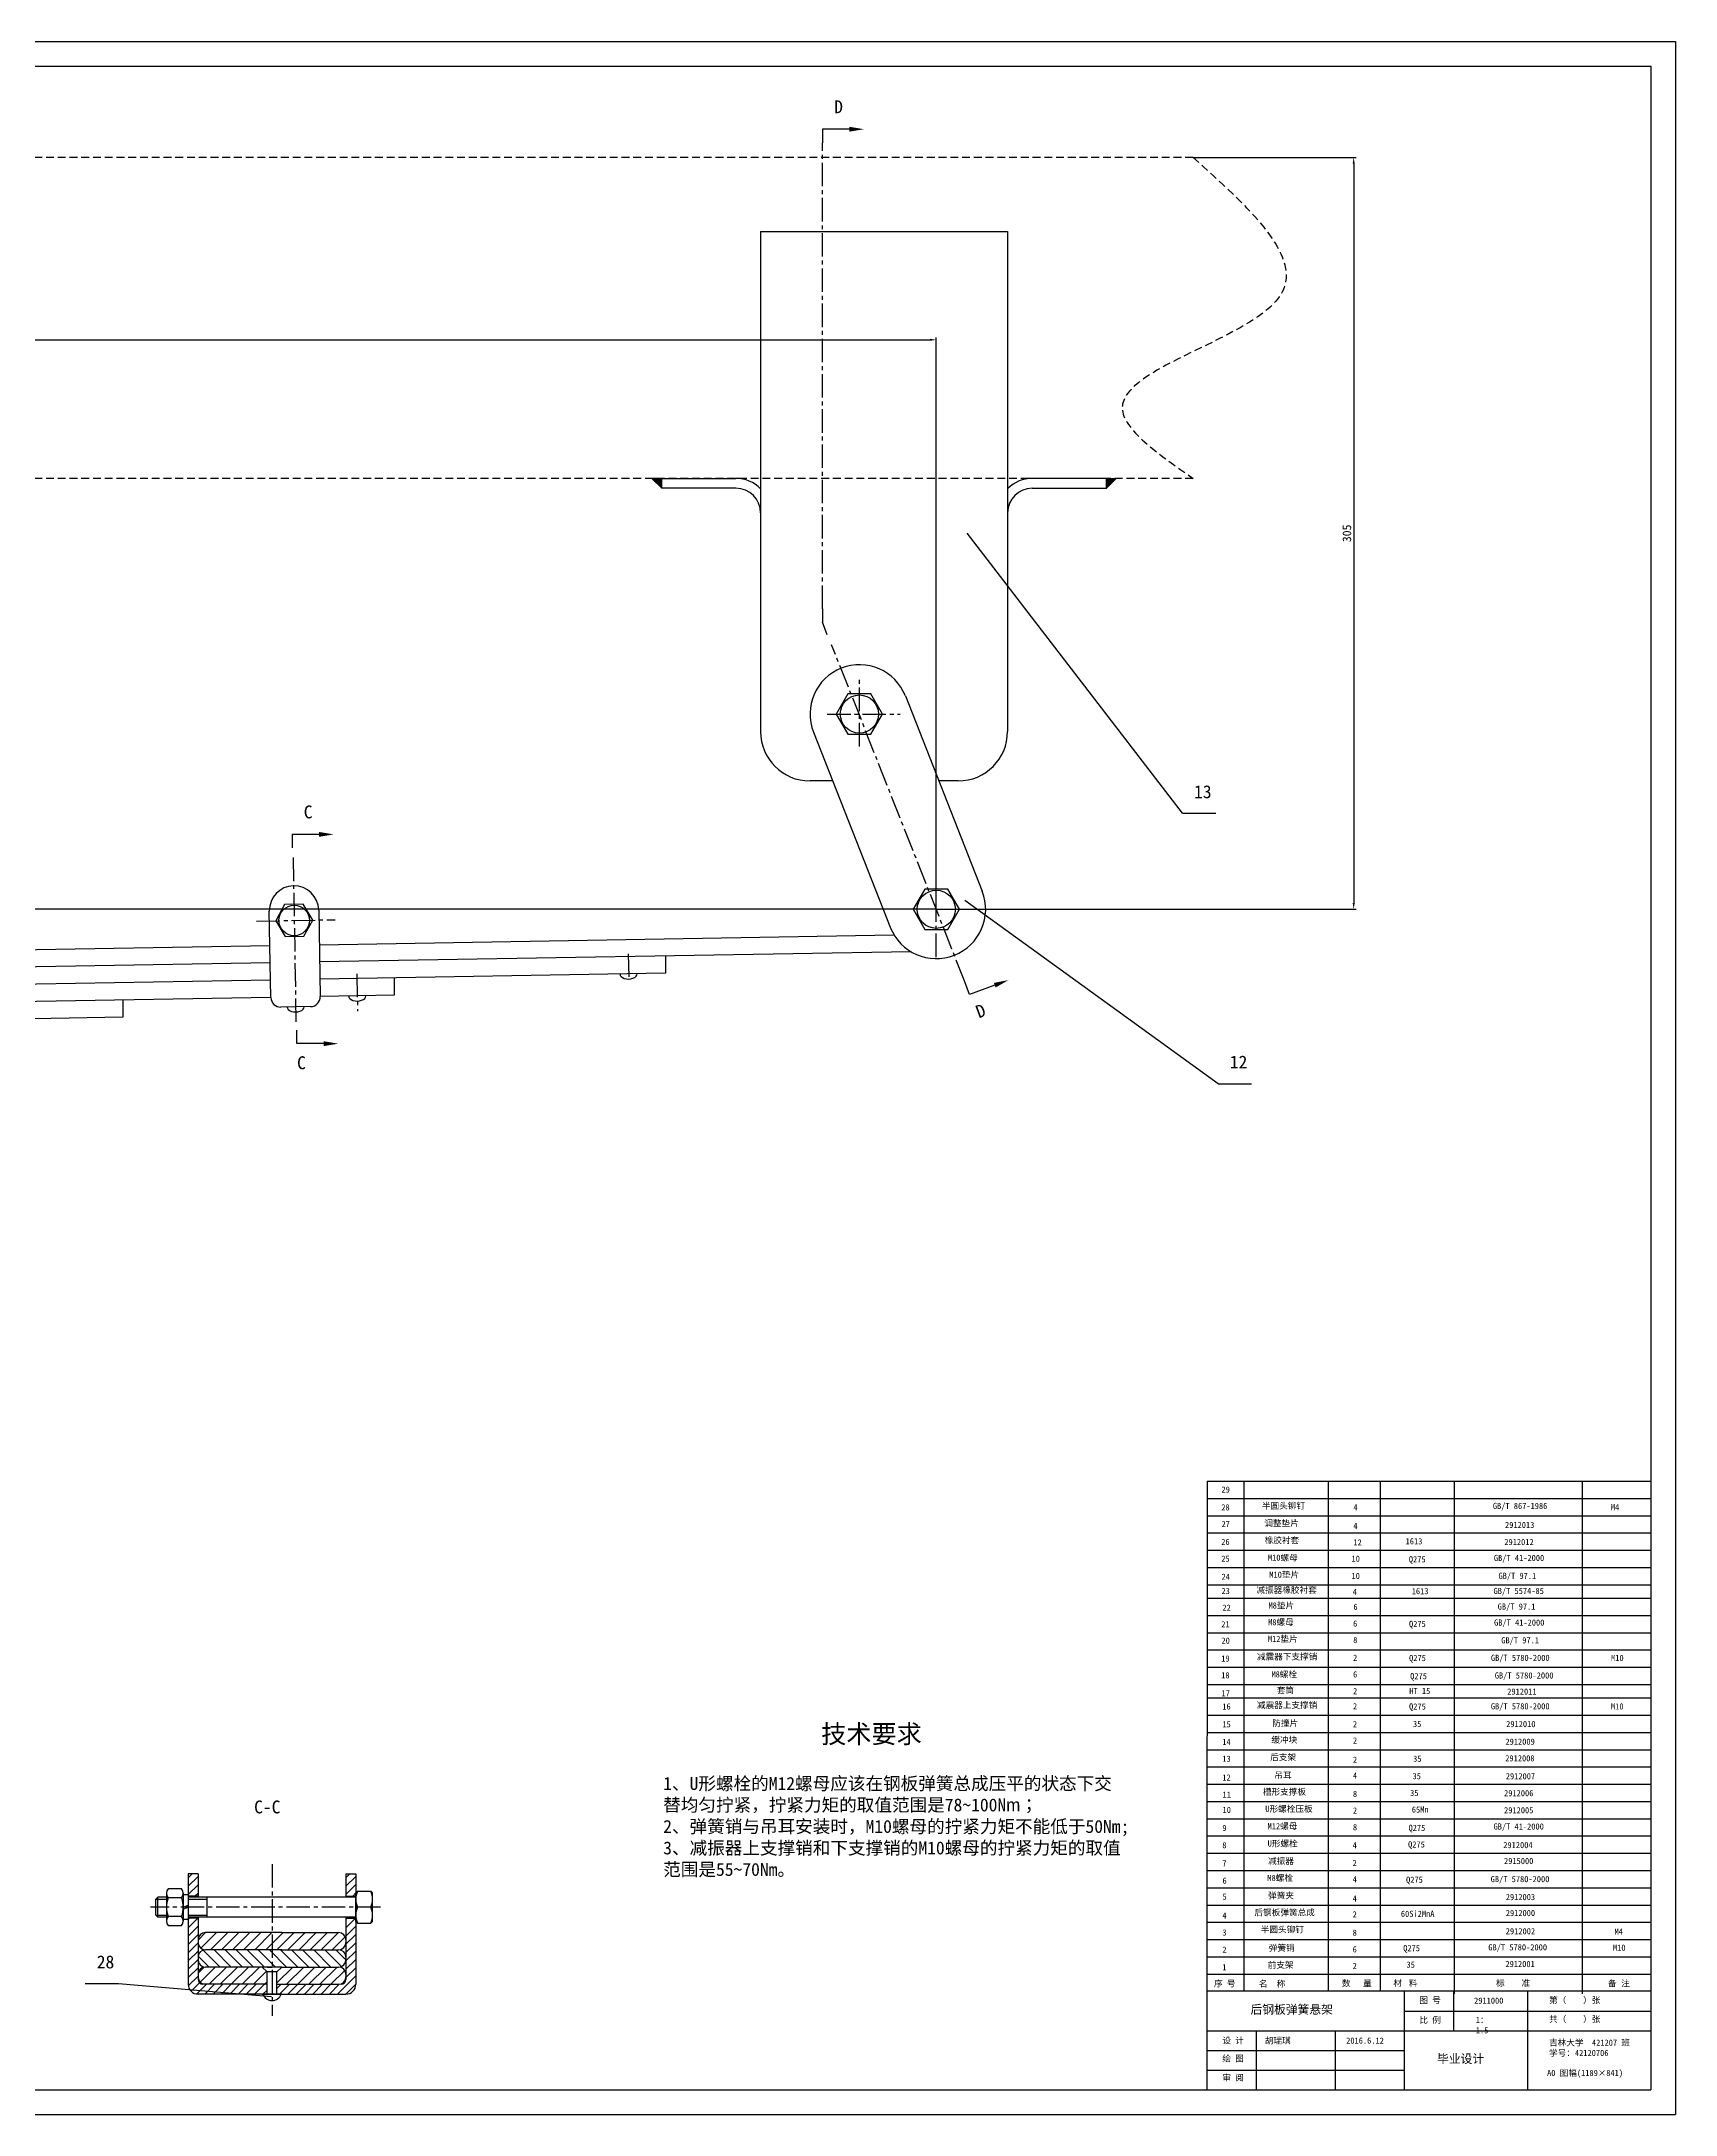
# Model space of a CAD drawing. Header units: millimetres. Extents: x -4667 to 8941, y -1665 to 5310.
# Drawn here: x -1181 to -519, y 4209 to 5050 of the extents above; entities that cross this region are included whole.
import ezdxf

# ---------------------------------------------------------------- set-up
doc = ezdxf.new("R2010")
doc.units = ezdxf.units.MM
doc.linetypes.add('CENTER2', pattern=[28.575, 19.05, -3.175, 3.175, -3.175])
doc.linetypes.add('DASHED2', pattern=[9.525, 6.35, -3.175])
for name, color, linetype in [('尺寸', 4, 'CONTINUOUS'), ('尺寸标注', 3, 'CONTINUOUS'), ('点划线', 6, 'CENTER2'), ('细实线', 3, 'CONTINUOUS'), ('虚线', 4, 'DASHED2')]:
    doc.layers.add(name, color=color, linetype=linetype)
doc.layers.add('粗实线', color=2, linetype='CONTINUOUS', lineweight=30)
doc.styles.get("Standard").update_dxf_attribs({"font": '', "height": 3.5})
doc.styles.get('Standard').set_extended_font_data('SimSun')
doc.dimstyles.new('无偏差$0', dxfattribs={"dimtxt": 3.5, "dimasz": 2.5, "dimexe": 1, "dimexo": 0, "dimgap": 1, "dimtad": 1, "dimtoh": 1, "dimdec": 0, "dimzin": 0, "dimdsep": 46, "dimtxsty": 'Standard', "dimcen": 2.5, "dimclrd": 256, "dimadec": 0, "dimazin": 0, "dimtfac": 1, "dimtdec": 0, "dimtofl": 0, "dimtmove": 0, "dimatfit": 3, "dimfxl": 1, "dimtolj": 1, "dimtzin": 0, "dimarcsym": 0})

# ---------------------------------------------------------------- blocks, each defined once
blk = doc.blocks.new('*D157')
at = {"layer": '尺寸', "color": 0, "lineweight": -2, "ltscale": 0.5}
for p, q in [((-714.13, 5002.94), (-648.01, 5002.94)), ((-818.28, 4697.91), (-648.01, 4697.91))]:
    blk.add_line(p, q, dxfattribs=at)
at = {"layer": '尺寸', "lineweight": -2, "ltscale": 0.5}
blk.add_line((-649.01, 5000.44), (-649.01, 4700.41), dxfattribs=at)
at = {"layer": '尺寸', "ltscale": 0.5}
for points in [[(-649.43, 5000.44), (-648.6, 5000.44), (-649.01, 5002.94)], [(-649.43, 4700.41), (-648.6, 4700.41), (-649.01, 4697.91)]]:
    blk.add_solid(points, dxfattribs=at)
at = {"layer": '尺寸', "color": 0, "ltscale": 0.5, "insert": (-651.76, 4850.42), "char_height": 3.5, "attachment_point": 5, "rotation": 90}
blk.add_mtext('\\A1;305', dxfattribs=at)
blk = doc.blocks.new('*D159')
at = {"layer": '尺寸', "color": 0, "lineweight": -2, "ltscale": 0.5}
for p, q in [((-818.28, 4697.91), (-2117.49, 4697.91)), ((-2020.18, 4677.87), (-2117.49, 4677.87))]:
    blk.add_line(p, q, dxfattribs=at)
at = {"layer": '尺寸', "lineweight": -2, "ltscale": 0.5}
blk.add_line((-2116.49, 4695.41), (-2116.49, 4680.37), dxfattribs=at)
at = {"layer": '尺寸', "ltscale": 0.5}
for points in [[(-2116.91, 4695.41), (-2116.07, 4695.41), (-2116.49, 4697.91)], [(-2116.91, 4680.37), (-2116.07, 4680.37), (-2116.49, 4677.87)]]:
    blk.add_solid(points, dxfattribs=at)
at = {"layer": '尺寸', "color": 0, "ltscale": 0.5, "insert": (-2119.24, 4687.89), "char_height": 3.5, "attachment_point": 5, "rotation": 90}
blk.add_mtext('\\A1;20', dxfattribs=at)
blk = doc.blocks.new('*D160')
at = {"layer": '尺寸', "color": 0, "lineweight": -2, "ltscale": 0.5}
for p, q in [((-2020.18, 4677.87), (-2020.18, 4929.94)), ((-818.32, 4697.91), (-818.32, 4929.94))]:
    blk.add_line(p, q, dxfattribs=at)
at = {"layer": '尺寸', "lineweight": -2, "ltscale": 0.5}
blk.add_line((-2017.68, 4928.94), (-820.82, 4928.94), dxfattribs=at)
at = {"layer": '尺寸', "ltscale": 0.5}
for points in [[(-2017.68, 4929.35), (-2017.68, 4928.52), (-2020.18, 4928.94)], [(-820.82, 4929.35), (-820.82, 4928.52), (-818.32, 4928.94)]]:
    blk.add_solid(points, dxfattribs=at)
at = {"layer": '尺寸', "color": 0, "ltscale": 0.5, "insert": (-1462.32, 4931.69), "char_height": 3.5, "attachment_point": 5}
blk.add_mtext('\\A1;1200', dxfattribs=at)

msp = doc.modelspace()

# ---------------------------------------------------------------- hatches: boundary and pattern name
at = {"layer": '粗实线', "ltscale": 0.5}
for points in [[(-929.59, 4868.72), (-929.59, 4872.73), (-933.59, 4872.73)], [(-745.29, 4872.73), (-749.3, 4872.73), (-749.3, 4868.72)]]:
    msp.add_hatch(color=256, dxfattribs=at).paths.add_polyline_path(points)
at = {"layer": '细实线', "ltscale": 0.5}
h = msp.add_hatch(dxfattribs=at)
h.set_pattern_fill('ANSI31', color=256, scale=0.75, style=0)
h.set_pattern_definition([(45, (-1121.6473, 4257.8013), (-1.6838, 1.6838), [])])
h.paths.add_polyline_path([(-1053.65, 4288.59), (-1057.65, 4288.59), (-1057.65, 4275.8), (-1057.65, 4268.8), (-1057.65, 4264.8, -0.414214), (-1060.65, 4261.8), (-1085.65, 4261.8), (-1085.65, 4257.8), (-1083.95, 4257.8), (-1057.65, 4257.8, 0.414214), (-1053.65, 4261.8)])
h.paths.add_polyline_path([(-1089.65, 4257.8), (-1089.65, 4261.8), (-1114.65, 4261.8), (-1115.65, 4261.8, -0.414214), (-1117.65, 4263.8), (-1117.65, 4268.8), (-1117.65, 4275.8), (-1117.65, 4288.59), (-1121.65, 4288.59), (-1121.65, 4288.09), (-1121.65, 4261.8, 0.414214), (-1117.65, 4257.8)])
h.paths.add_polyline_path([(-1117.65, 4306.57), (-1121.65, 4306.57), (-1121.65, 4297.59), (-1117.65, 4297.59)])
h.paths.add_polyline_path([(-1057.65, 4297.59), (-1053.65, 4297.59), (-1053.65, 4306.57), (-1057.65, 4306.57)])
h = msp.add_hatch(dxfattribs=at)
h.set_pattern_fill('ANSI31', color=256, style=0)
h.set_pattern_definition([(45, (-1117.6473, 4261.8013), (-2.24506, 2.24506), [])])
h.paths.add_polyline_path([(-1114.65, 4282.8, 0.414214), (-1117.65, 4279.8), (-1117.65, 4278.8, 0.414214), (-1114.65, 4275.8), (-1087.65, 4275.8), (-1087.65, 4282.8)])
h.paths.add_polyline_path([(-1083.65, 4282.8), (-1087.65, 4282.8), (-1087.65, 4275.8), (-1083.65, 4275.8), (-1060.65, 4275.8, 0.414214), (-1057.65, 4278.8), (-1057.65, 4279.8, 0.414214), (-1060.65, 4282.8)])
h.paths.add_polyline_path([(-1083.65, 4268.8), (-1085.65, 4266.8), (-1085.65, 4261.8), (-1060.65, 4261.8, 0.414214), (-1057.65, 4264.8), (-1057.65, 4265.8, 0.414214), (-1060.65, 4268.8)])
h.paths.add_polyline_path([(-1114.65, 4268.8, 0.414214), (-1117.65, 4265.8), (-1117.65, 4264.8, 0.414214), (-1114.65, 4261.8), (-1089.65, 4261.8), (-1089.65, 4266.8), (-1091.7, 4268.8)])
h = msp.add_hatch(dxfattribs=at)
h.set_pattern_fill('ANSI31', color=256, angle=90, style=0)
h.set_pattern_definition([(135, (-1117.6473, 4268.8013), (-2.24506, -2.24506), [])])
h.paths.add_polyline_path([(-1087.65, 4268.8), (-1087.65, 4275.8), (-1114.65, 4275.8, 0.414214), (-1117.65, 4272.8), (-1117.65, 4271.8, 0.414214), (-1114.65, 4268.8)])
h.paths.add_polyline_path([(-1060.65, 4268.8, 0.414214), (-1057.65, 4271.8), (-1057.65, 4272.8, 0.414214), (-1060.65, 4275.8), (-1083.65, 4275.8), (-1087.65, 4275.8), (-1087.65, 4268.8), (-1085.65, 4268.8), (-1083.65, 4268.8)])

# ---------------------------------------------------------------- linework, layer by layer
at = {"layer": '尺寸标注'}
for p, q in [((-708.5, 4458.91), (-528.5, 4458.91)), ((-708.5, 4444.91), (-528.5, 4444.91)), ((-708.5, 4437.91), (-528.5, 4437.91)), ((-708.5, 4430.91), (-528.5, 4430.91)), ((-708.5, 4423.91), (-528.5, 4423.91)), ((-708.5, 4404.44), (-528.5, 4404.44)), ((-708.5, 4397.44), (-528.5, 4397.44)), ((-708.5, 4390.44), (-528.5, 4390.44)), ((-708.5, 4383.44), (-528.5, 4383.44))]:
    msp.add_line(p, q, dxfattribs=at)
at = {"layer": '点划线', "ltscale": 0.5}
for p, q in [((-864.41, 4819.8), (-864.41, 5008.9)), ((-806.67, 4668.42), (-860.74, 4805.26)), ((-849.46, 4764.01), (-849.46, 4792.09)), ((-862.52, 4777.12), (-832.92, 4777.12)), ((-1079.1, 4718.87), (-1077.93, 4652.25)), ((-818.28, 4678.54), (-818.28, 4716.91)), ((-1093.97, 4693.13), (-1062.08, 4693.68)), ((-943.18, 4679.84), (-943.02, 4670.55)), ((-1053.23, 4671.72), (-1052.97, 4656.59)), ((-1087.65, 4310.59), (-1087.65, 4249.07)), ((-1043.69, 4293.09), (-1136.93, 4293.09))]:
    msp.add_line(p, q, dxfattribs=at)
at = {"layer": '粗实线'}
for p, q in [((-2259.51, 5039.97), (-528.51, 5039.97)), ((-528.51, 5039.97), (-528.51, 4218.97)), ((-708.5, 4465.91), (-708.51, 4258.97)), ((-708.5, 4465.91), (-528.5, 4465.91)), ((-708.5, 4465.91), (-528.5, 4465.91)), ((-693.51, 4465.91), (-693.51, 4258.97)), ((-659.36, 4465.91), (-659.36, 4258.97)), ((-638.24, 4465.91), (-638.24, 4258.97)), ((-608.3, 4465.91), (-608.3, 4257.97)), ((-556.39, 4465.91), (-556.39, 4257.97)), ((-1117.65, 4297.59), (-1121.65, 4297.59)), ((-1057.65, 4297.59), (-1053.65, 4297.59)), ((-1134.73, 4296.29), (-1133.93, 4297.09)), ((-1134.73, 4289.89), (-1134.73, 4296.29)), ((-1133.93, 4289.09), (-1134.73, 4289.89)), ((-1133.93, 4289.09), (-1133.93, 4297.09)), ((-1130.45, 4297.09), (-1133.93, 4297.09)), ((-1053.65, 4297.09), (-1121.65, 4297.09)), ((-1113.93, 4289.09), (-1113.93, 4297.09)), ((-1130.45, 4289.09), (-1133.93, 4289.09)), ((-1053.61, 4289.09), (-1121.65, 4289.09)), ((-1117.65, 4288.59), (-1121.65, 4288.59)), ((-1057.65, 4288.59), (-1053.65, 4288.59)), ((-708.51, 4258.97), (-708.51, 4218.97)), ((-628.51, 4258.97), (-628.51, 4218.97)), ((-608.51, 4258.97), (-608.51, 4242.97)), ((-578.51, 4258.97), (-578.51, 4218.97)), ((-708.51, 4242.97), (-528.51, 4242.97)), ((-688.51, 4242.97), (-688.51, 4218.97)), ((-656.51, 4242.97), (-656.51, 4218.97)), ((-2259.51, 4218.97), (-528.51, 4218.97))]:
    msp.add_line(p, q, dxfattribs=at)
at = {"layer": '粗实线', "ltscale": 0.5}
for p, q in [((-864.41, 5014.37), (-864.41, 5008.9)), ((-889.52, 4972.89), (-889.52, 4858.71)), ((-889.52, 4972.89), (-789.37, 4972.89)), ((-789.37, 4972.89), (-789.37, 4858.71)), ((-929.59, 4868.72), (-933.59, 4872.73)), ((-929.59, 4872.73), (-933.59, 4872.73)), ((-929.59, 4868.72), (-929.59, 4872.73)), ((-929.59, 4872.73), (-899.54, 4872.73)), ((-929.59, 4868.72), (-929.59, 4872.73)), ((-749.3, 4872.73), (-779.35, 4872.73)), ((-749.3, 4868.72), (-745.29, 4872.73)), ((-749.3, 4868.72), (-749.3, 4872.73)), ((-749.3, 4872.73), (-745.29, 4872.73)), ((-899.54, 4868.72), (-929.59, 4868.72)), ((-899.54, 4868.72), (-899.54, 4868.72)), ((-779.35, 4868.72), (-779.35, 4868.72)), ((-779.35, 4868.72), (-749.3, 4868.72)), ((-889.52, 4858.71), (-889.52, 4770.03)), ((-789.37, 4858.71), (-789.37, 4770.03)), ((-864.41, 4819.8), (-864.41, 4814.33)), ((-862.49, 4809.2), (-864.41, 4814.33)), ((-830.82, 4784.46), (-799.64, 4705.24)), ((-868.1, 4769.79), (-836.66, 4689.92)), ((-860.31, 4750), (-869.49, 4750)), ((-809.4, 4750), (-817.25, 4750)), ((-1079.5, 4728.3), (-1079.5, 4722.83)), ((-1088.13, 4662.16), (-1088.75, 4697.21)), ((-1068.71, 4697.56), (-1068.1, 4662.51)), ((-1068.46, 4683.54), (-835.45, 4687.59)), ((-1360.88, 4678.46), (-1088.49, 4683.19)), ((-1088.37, 4676.18), (-1360.76, 4671.45)), ((-828.53, 4680.7), (-1068.34, 4676.53)), ((-928.14, 4678.97), (-928.02, 4671.96)), ((-1088.25, 4669.17), (-1360.64, 4664.44)), ((-928.02, 4671.96), (-1068.22, 4669.52)), ((-1038.17, 4670.04), (-1038.05, 4663.03)), ((-804.75, 4663.3), (-806.67, 4668.42)), ((-1088.12, 4662.16), (-1360.51, 4657.43)), ((-1148.21, 4661.12), (-1148.09, 4654.11)), ((-1038.05, 4663.03), (-1068.1, 4662.51)), ((-1148.09, 4654.11), (-1360.39, 4650.42)), ((-1072.03, 4658.43), (-1084.05, 4658.23)), ((-1077.59, 4643.4), (-1077.59, 4648.87)), ((-1121.65, 4306.57), (-1121.65, 4261.8)), ((-1117.65, 4306.57), (-1121.65, 4306.57)), ((-1117.65, 4306.57), (-1117.65, 4297.09)), ((-1057.65, 4306.57), (-1057.65, 4297.09)), ((-1057.65, 4306.57), (-1053.65, 4306.57)), ((-1053.65, 4306.57), (-1053.65, 4261.8)), ((-1130.45, 4298.72), (-1130.45, 4287.47)), ((-1124.3, 4300.6), (-1129.8, 4300.6)), ((-1123.65, 4298.72), (-1123.65, 4287.47)), ((-1123.65, 4298.09), (-1123.65, 4288.09)), ((-1121.65, 4298.09), (-1123.65, 4298.09)), ((-1121.65, 4298.09), (-1121.65, 4288.09)), ((-1053, 4299.59), (-1053.65, 4298.85)), ((-1053.65, 4287.34), (-1053.65, 4298.85)), ((-1053, 4299.59), (-1047.54, 4299.59)), ((-1047.54, 4299.59), (-1046.89, 4298.85)), ((-1046.89, 4287.34), (-1046.89, 4298.85)), ((-1124.3, 4296.85), (-1129.8, 4296.85)), ((-1124.3, 4289.34), (-1129.8, 4289.34)), ((-1123.65, 4295.73), (-1123.65, 4295.73)), ((-1123.65, 4293.09), (-1121.65, 4293.92)), ((-1123.65, 4292.27), (-1121.65, 4293.09)), ((-1047.54, 4293.09), (-1053, 4293.09)), ((-1124.3, 4285.59), (-1129.8, 4285.59)), ((-1121.65, 4288.09), (-1123.65, 4288.09)), ((-1117.65, 4289.09), (-1117.65, 4275.8)), ((-1083.65, 4282.8), (-1114.65, 4282.8)), ((-1083.65, 4282.8), (-1060.65, 4282.8)), ((-1057.65, 4289.09), (-1057.65, 4275.8)), ((-1053.65, 4287.34), (-1053, 4286.59)), ((-1053, 4286.59), (-1047.54, 4286.59)), ((-1046.89, 4287.34), (-1047.54, 4286.59)), ((-1117.65, 4279.8), (-1117.65, 4278.8)), ((-1117.65, 4275.8), (-1117.65, 4268.8)), ((-1117.65, 4272.8), (-1117.65, 4271.8)), ((-1083.65, 4275.8), (-1114.65, 4275.8)), ((-1083.65, 4275.8), (-1060.65, 4275.8)), ((-1057.65, 4279.8), (-1057.65, 4278.8)), ((-1057.65, 4275.8), (-1057.65, 4268.8)), ((-1057.65, 4272.8), (-1057.65, 4271.8)), ((-1117.65, 4268.8), (-1117.65, 4263.8)), ((-1117.65, 4265.8), (-1117.65, 4264.8)), ((-1083.65, 4268.8), (-1114.65, 4268.8)), ((-1091.7, 4268.8), (-1089.65, 4266.8)), ((-1089.65, 4268.8), (-1087.65, 4268.8)), ((-1089.65, 4257.8), (-1089.65, 4266.8)), ((-1085.65, 4266.8), (-1089.65, 4266.8)), ((-1085.65, 4268.8), (-1087.65, 4268.8)), ((-1085.65, 4266.8), (-1083.65, 4268.8)), ((-1085.65, 4257.8), (-1085.65, 4266.8)), ((-1083.65, 4268.8), (-1060.65, 4268.8)), ((-1057.65, 4268.8), (-1057.65, 4263.8)), ((-1057.65, 4265.8), (-1057.65, 4264.8)), ((-1083.65, 4257.8), (-1117.65, 4257.8)), ((-1114.65, 4261.8), (-1115.65, 4261.8)), ((-1089.7, 4261.8), (-1114.65, 4261.8)), ((-1091.65, 4257.8), (-1057.65, 4257.8)), ((-1089.65, 4257.8), (-1091.35, 4257.8)), ((-1087.65, 4257.8), (-1089.65, 4257.8)), ((-1087.65, 4257.8), (-1085.65, 4257.8)), ((-1085.65, 4257.8), (-1083.95, 4257.8)), ((-1085.6, 4261.8), (-1060.65, 4261.8)), ((-528.51, 4258.97), (-708.51, 4258.97))]:
    msp.add_line(p, q, dxfattribs=at)
for points in [[(-844.76, 4768.99), (-840.06, 4777.12), (-844.76, 4785.26), (-854.16, 4785.26), (-858.86, 4777.12), (-854.16, 4768.99)], [(-813.58, 4689.77), (-808.88, 4697.91), (-813.58, 4706.04), (-822.98, 4706.04), (-827.67, 4697.91), (-822.98, 4689.77)], [(-1074.78, 4686.95), (-1071.14, 4693.53), (-1075.01, 4699.97), (-1082.53, 4699.84), (-1086.17, 4693.26), (-1082.3, 4686.82)]]:
    msp.add_lwpolyline(points, close=True, dxfattribs=at)
for centre, radius in [((-849.46, 4777.12), 7.73), ((-818.28, 4697.91), 7.73), ((-1078.66, 4693.39), 6.18)]:
    msp.add_circle(centre, radius, dxfattribs=at)
for centre, radius, start, end in [((-899.54, 4858.71), 14.02, 44.41531, 90), ((-779.35, 4858.71), 14.02, 90, 135), ((-899.54, 4858.71), 10.02, 0, 90), ((-779.35, 4858.71), 10.02, 90, 180), ((-849.46, 4777.12), 20.03, 21.48609, 201.48609), ((-869.49, 4770.03), 20.03, 180, 270), ((-809.4, 4770.03), 20.03, 270, 0), ((-1078.73, 4697.39), 10.02, 91.01174, 181.01174), ((-1078.72, 4697.39), 10.02, 0.99587, 90.99587), ((-818.28, 4697.91), 20.03, 201.48609, 21.48609), ((-1084.12, 4662.23), 4.01, 181.01421, 270.99587), ((-1072.1, 4662.44), 4.01, 270.99587, 0.99587), ((-1127.41, 4298.72), 3.03, 141.78679, 218.21321), ((-1126.68, 4298.72), 3.03, 321.78679, 38.21321), ((-1045.2, 4296.34), 8.45, 157.38014, 202.61986), ((-1055.34, 4296.34), 8.45, 337.38014, 22.61986), ((-1119.29, 4293.09), 11.16, 160.34714, 199.65286), ((-1127.41, 4287.47), 3.03, 141.78679, 218.21321), ((-1134.81, 4293.09), 11.16, 340.34714, 19.65286), ((-1126.68, 4287.47), 3.03, 321.78679, 38.21321), ((-1045.2, 4289.84), 8.45, 157.38014, 202.61986), ((-1055.34, 4289.84), 8.45, 337.38014, 22.61986), ((-1114.65, 4279.8), 3, 90, 180), ((-1060.65, 4279.8), 3, 0, 90), ((-1114.65, 4278.8), 3, 180, 270), ((-1114.65, 4272.8), 3, 90, 180), ((-1060.65, 4278.8), 3, 270, 0), ((-1060.65, 4272.8), 3, 0, 90), ((-1114.65, 4271.8), 3, 180, 270), ((-1114.65, 4265.8), 3, 90, 180), ((-1114.65, 4264.8), 3, 180, 270), ((-1060.65, 4271.8), 3, 270, 0), ((-1060.65, 4265.8), 3, 0, 90), ((-1060.65, 4264.8), 3, 270, 0), ((-1117.65, 4261.8), 4, 180, 270), ((-1115.65, 4263.8), 2, 180, 270), ((-1087.65, 4259.13), 3.93, 199.80837, 340.19163), ((-1059.65, 4263.8), 2, 270, 0), ((-1057.65, 4261.8), 4, 270, 0)]:
    msp.add_arc(centre, radius, start, end, dxfattribs=at)
for centre in [(-943.04, 4671.7), (-1053.07, 4662.77), (-1078.04, 4658.33)]:
    msp.add_ellipse(centre, major_axis=(-3.48, -0.11), ratio=0.595361, start_param=6.258506, end_param=9.400099, dxfattribs=at)
at = {"layer": '细实线'}
for p, q in [((-2284.51, 5049.97), (-518.51, 5049.97)), ((-518.51, 5049.97), (-518.51, 4208.97)), ((-518.51, 5049.97), (-518.51, 4208.97)), ((-708.5, 4451.91), (-528.5, 4451.91)), ((-708.5, 4418.44), (-528.5, 4418.44)), ((-708.5, 4411.44), (-528.5, 4411.44)), ((-708.51, 4377.97), (-528.51, 4377.97)), ((-708.51, 4370.97), (-528.51, 4370.97)), ((-708.51, 4363.97), (-528.51, 4363.97)), ((-708.51, 4356.97), (-528.51, 4356.97)), ((-708.51, 4349.97), (-528.51, 4349.97)), ((-708.51, 4342.97), (-528.51, 4342.97)), ((-708.51, 4335.97), (-528.51, 4335.97)), ((-708.51, 4328.97), (-528.51, 4328.97)), ((-708.51, 4321.97), (-528.51, 4321.97)), ((-708.51, 4314.97), (-528.51, 4314.97)), ((-708.51, 4307.97), (-528.51, 4307.97)), ((-708.51, 4300.97), (-528.51, 4300.97)), ((-1134.73, 4296.29), (-1130.45, 4296.29)), ((-1134.73, 4289.89), (-1130.45, 4289.89)), ((-1121.65, 4296.29), (-1113.93, 4296.29)), ((-1121.65, 4289.89), (-1113.93, 4289.89)), ((-708.51, 4293.97), (-528.51, 4293.97)), ((-708.51, 4286.97), (-528.51, 4286.97)), ((-708.51, 4279.97), (-528.51, 4279.97)), ((-708.51, 4272.97), (-528.51, 4272.97)), ((-708.51, 4265.97), (-528.51, 4265.97)), ((-628.51, 4250.97), (-528.51, 4250.97)), ((-708.51, 4234.97), (-628.51, 4234.97)), ((-708.51, 4226.97), (-628.51, 4226.97)), ((-2284.51, 4208.97), (-518.51, 4208.97))]:
    msp.add_line(p, q, dxfattribs=at)
at = {"layer": '细实线', "ltscale": 0.5}
for p, q in [((-718.48, 4736.84), (-805.82, 4850.52)), ((-718.48, 4736.84), (-704.91, 4736.84)), ((-703.98, 4627.17), (-806.67, 4701.42)), ((-703.98, 4627.17), (-690.41, 4627.17)), ((-1163.45, 4262.11), (-1149.88, 4262.11)), ((-1149.88, 4262.11), (-1087.84, 4256.84))]:
    msp.add_line(p, q, dxfattribs=at)
at = {"layer": '细实线', "linetype": 'ByBlock', "lineweight": -2, "ltscale": 0.5}
for points in [[(-853.55, 5014.37), (-864.41, 5014.37)], [(-1068.64, 4728.3), (-1079.5, 4728.3)], [(-794.58, 4667.11), (-804.75, 4663.3)], [(-1066.73, 4643.4), (-1077.59, 4643.4)]]:
    msp.add_lwpolyline(points, dxfattribs=at)
at = {"layer": '细实线', "ltscale": 0.5}
for points in [[(-853.55, 5015.36), (-847.57, 5014.37), (-853.55, 5013.37)], [(-1068.64, 4729.3), (-1062.66, 4728.3), (-1068.64, 4727.31)], [(-794.23, 4666.17), (-788.98, 4669.21), (-794.93, 4668.04)], [(-1066.73, 4642.4), (-1060.75, 4643.4), (-1066.73, 4644.4)]]:
    msp.add_solid(points, dxfattribs=at)
at = {"layer": '虚线', "ltscale": 0.5}
for p, q in [((-714.13, 5002.94), (-1615.42, 5002.94)), ((-714.13, 4872.73), (-1619.37, 4872.73))]:
    msp.add_line(p, q, dxfattribs=at)
msp.add_spline([(-714.13, 5002.94), (-678.16, 4948.03), (-742.86, 4901.24), (-714.13, 4872.73)], degree=3, dxfattribs=at)

# ---------------------------------------------------------------- texts
at = {"layer": '尺寸标注', "char_height": 2.5, "attachment_point": 1}
for s, insert, width in [('29', (-702.63, 4463.77), 11.0575), ('{\\fSimSun|b0|i0|c134|p54;半圆头铆钉}', (-686.23, 4457.17), 39.018), ('{\\fSimSun|b0|i0|c134|p54;GB/T 867-1986}', (-592.59, 4457.12), 39.018), ('28', (-702.71, 4456.53), 11.0575), ('27', (-702.63, 4449.77), 11.0575), ('{\\fSimSun|b0|i0|c134|p54;调整垫片}', (-685.28, 4450.13), 39.018), ('4', (-649.16, 4456.52), 2.43), ('4', (-649.16, 4449.07), 1.5327), ('{\\fSimSun|b0|i0|c134|p54;2912013}', (-587.65, 4449.4), 39.018), ('26', (-702.71, 4442.53), 11.0575), ('{\\fSimSun|b0|i0|c134|p54;橡胶衬套}', (-685.11, 4443.18), 39.018), ('12', (-649.16, 4442.33), 19.0704), ('{\\fSimSun|b0|i0|c134|p54;1613}', (-627.96, 4442.77), 14.1495), ('{\\fSimSun|b0|i0|c134|p54;2912012}', (-587.93, 4442.48), 39.018), ('25', (-702.71, 4435.72), 11.0575), ('{\\fSimSun|b0|i0|c134|p54;M10螺母}', (-683.8, 4436.14), 39.018), ('10', (-649.89, 4435.72), 16.5343), ('{\\fSimSun|b0|i0|c134|p54;Q275}', (-626.65, 4435.47), 14.1495), ('{\\fSimSun|b0|i0|c134|p54;GB/T 41-2000}', (-592.16, 4436.02), 39.018), ('24', (-702.61, 4428.39), 11.0575), ('{\\fSimSun|b0|i0|c134|p54;M10垫片}', (-683.24, 4429.23), 39.018), ('10', (-649.9, 4428.72), 1.9323), ('{\\fSimSun|b0|i0|c134|p54;GB/T 97.1}', (-590.3, 4428.78), 39.018), ('23', (-702.63, 4422.61), 11.0575), ('22', (-702.26, 4415.83), 24.2318), ('{\\fSimSun|b0|i0|c134|p54;减振器橡胶衬套}', (-688.46, 4422.99), 39.018), ('{\\fSimSun|b0|i0|c134|p54;M8垫片}', (-683.56, 4416.74), 39.018), ('4', (-649.39, 4422.29), 10.0668), ('6', (-649.11, 4416.19), 1.9323), ('{\\fSimSun|b0|i0|c134|p54;1613}', (-625.48, 4422.55), 14.1495), ('{\\fSimSun|b0|i0|c134|p54;GB/T 5574-85}', (-592.3, 4422.64), 39.018), ('{\\fSimSun|b0|i0|c134|p54;GB/T 97.1}', (-590.62, 4416.29), 39.018), ('21', (-702.69, 4409.14), 24.2318), ('{\\fSimSun|b0|i0|c134|p54;M8螺母}', (-683.72, 4409.94), 39.018), ('6', (-649.27, 4409.39), 1.9323), ('{\\fSimSun|b0|i0|c134|p54;Q275}', (-626.58, 4409.26), 14.1495), ('{\\fSimSun|b0|i0|c134|p54;GB/T 41-2000}', (-592.09, 4409.82), 39.018), ('20', (-702.63, 4402.47), 11.0575), ('{\\fSimSun|b0|i0|c134|p54;M12垫片}', (-683.81, 4403.19), 39.018), ('8', (-649.2, 4402.76), 16.5343), ('{\\fSimSun|b0|i0|c134|p54;GB/T 97.1}', (-589.17, 4402.61), 39.018), ('19', (-702.72, 4395.23), 11.0575), ('{\\fSimSun|b0|i0|c134|p54;减震器下支撑销}', (-688.24, 4395.97), 39.018), ('2', (-649.27, 4395.52), 1.5327), ('{\\fSimSun|b0|i0|c134|p54;Q275}', (-626.54, 4395.42), 14.1495), ('{\\fSimSun|b0|i0|c134|p54;GB/T 5780-2000}', (-593.36, 4395.5), 39.018), ('18', (-702.72, 4388.42), 11.0575), ('{\\fSimSun|b0|i0|c134|p54;M8螺栓}', (-682.36, 4388.81), 39.018), ('{\\fSimSun|b0|i0|c134|p54;套筒}', (-680.19, 4382.31), 39.018), ('2', (-649.27, 4382), 16.5343), ('6', (-649.27, 4388.79), 19.0704), ('{\\fSimSun|b0|i0|c134|p54;HT 15}', (-626.46, 4382.04), 14.1495), ('{\\fSimSun|b0|i0|c134|p54;Q275}', (-626.11, 4388.09), 14.1495), ('{\\fSimSun|b0|i0|c134|p54;GB/T 5780-2000}', (-591.8, 4388.35), 39.018), ('{\\fSimSun|b0|i0|c134|p54;2912011}', (-586.76, 4381.82), 39.018), ('17', (-702.61, 4381.09), 11.0575), ('16', (-702.29, 4375.78), 11.0575), ('{\\fSimSun|b0|i0|c134|p54;减震器上支撑销}', (-688.26, 4376.32), 39.018), ('2', (-649.32, 4375.84), 8.5481), ('{\\fSimSun|b0|i0|c134|p54;Q275}', (-626.56, 4375.76), 14.1495), ('{\\fSimSun|b0|i0|c134|p54;GB/T 5780-2000}', (-593.39, 4375.85), 39.018), ('15', (-702.26, 4368.54), 24.2318), ('{\\fSimSun|b0|i0|c134|p54;防撞片}', (-682.06, 4368.97), 14.1495), ('2', (-649.34, 4368.6), 10.0668), ('{\\fSimSun|b0|i0|c134|p54;35}', (-624.97, 4368.66), 14.1495), ('{\\fSimSun|b0|i0|c134|p54;2912010}', (-587.2, 4368.63), 14.1495), ('14', (-702.29, 4361.44), 21.0972), ('{\\fSimSun|b0|i0|c134|p54;缓冲块}', (-682.39, 4362.24), 14.1495), ('2', (-649.32, 4361.96), 2.626), ('{\\fSimSun|b0|i0|c134|p54;2912009}', (-587.48, 4361.48), 39.018), ('13', (-702.29, 4354.56), 14.0247), ('{\\fSimSun|b0|i0|c134|p54;后支架}', (-682.87, 4355.17), 14.1495), ('{\\fSimSun|b0|i0|c134|p54;吊耳}', (-681.18, 4347.85), 39.018), ('2', (-649.32, 4354.17), 1.9323), ('{\\fSimSun|b0|i0|c134|p54;35}', (-624.92, 4354.57), 14.1495), ('{\\fSimSun|b0|i0|c134|p54;2912008}', (-587.56, 4354.74), 39.018), ('12', (-702.29, 4346.97), 34.9439), ('11', (-702.2, 4339.99), 10.1906), ('{\\fSimSun|b0|i0|c134|p54;槽形支撑板}', (-685.86, 4341.15), 39.018), ('4', (-649.32, 4347.75), 2.43), ('8', (-649.32, 4340.29), 1.5327), ('{\\fSimSun|b0|i0|c134|p54;35}', (-626.14, 4340.67), 14.1495), ('{\\fSimSun|b0|i0|c134|p54;35}', (-625.15, 4347.51), 14.1495), ('{\\fSimSun|b0|i0|c134|p54;2912006}', (-588.04, 4340.61), 39.018), ('{\\fSimSun|b0|i0|c134|p54;2912007}', (-587.34, 4347.48), 39.018), ('10', (-702.2, 4333.82), 14.11), ('{\\fSimSun|b0|i0|c134|p54;U形螺栓压板}', (-684.85, 4334.21), 39.018), ('2', (-649.32, 4333.56), 19.0704), ('{\\fSimSun|b0|i0|c134|p54;65Mn}', (-625.45, 4333.95), 14.1495), ('{\\fSimSun|b0|i0|c134|p54;2912005}', (-588.04, 4333.66), 39.018), ('9', (-702.29, 4326.49), 11.2911), ('{\\fSimSun|b0|i0|c134|p54;M12螺母}', (-683.93, 4327.2), 39.018), ('8', (-649.32, 4326.77), 16.5343), ('{\\fSimSun|b0|i0|c134|p54;Q275}', (-626.78, 4326.53), 14.1495), ('{\\fSimSun|b0|i0|c134|p54;GB/T 41-2000}', (-592.3, 4327.08), 39.018), ('8', (-702.29, 4319.48), 16.3864), ('{\\fSimSun|b0|i0|c134|p54;U形螺栓}', (-683.92, 4320.15), 39.018), ('4', (-649.43, 4319.52), 8.5481), ('{\\fSimSun|b0|i0|c134|p54;Q275}', (-626.95, 4319.8), 14.1495), ('{\\fSimSun|b0|i0|c134|p54;2912004}', (-588.36, 4319.54), 39.018), ('7', (-702.29, 4312.16), 2.2763), ('{\\fSimSun|b0|i0|c134|p54;M8螺栓}', (-684.02, 4306.2), 39.018), ('{\\fSimSun|b0|i0|c134|p54;减振器}', (-683.74, 4313.06), 39.018), ('2', (-649.45, 4312.28), 10.0668), ('{\\fSimSun|b0|i0|c134|p54;GB/T 5780-2000}', (-593.46, 4305.74), 39.018), ('{\\fSimSun|b0|i0|c134|p54;2915000}', (-588.05, 4313.07), 39.018), ('5', (-702.2, 4298.63), 6.6631), ('6', (-702.2, 4305.11), 12.5423), ('4', (-649.43, 4305.64), 2.626), ('4', (-649.43, 4297.85), 1.9323), ('{\\fSimSun|b0|i0|c134|p54;Q275}', (-627.77, 4305.48), 14.1495), ('{\\fSimSun|b0|i0|c134|p54;2912003}', (-587.35, 4298.45), 14.1495), ('4', (-702.29, 4290.91), 11.6225), ('{\\fSimSun|b0|i0|c134|p54;后钢板弹簧总成}', (-689.25, 4292.2), 39.018), ('2', (-649.43, 4291.43), 2.43), ('{\\fSimSun|b0|i0|c134|p54;60Si2MnA}', (-629.88, 4291.66), 14.1495), ('{\\fSimSun|b0|i0|c134|p54;2912000}', (-587.35, 4291.97), 14.1495), ('3', (-702.29, 4284.07), 19.4618), ('{\\fSimSun|b0|i0|c134|p54;半圆头铆钉}', (-686.72, 4285.29), 39.018), ('8', (-649.43, 4283.98), 1.5327), ('{\\fSimSun|b0|i0|c134|p54;2912002}', (-587.35, 4284.6), 14.1495), ('2', (-702.26, 4277.09), 4.1644), ('6', (-649.43, 4277.25), 19.0704), ('{\\fSimSun|b0|i0|c134|p54;Q275}', (-628.93, 4277.72), 14.1495), ('{\\fSimSun|b0|i0|c134|p54;GB/T 5780-2000}', (-594.41, 4278.06), 39.018), ('1', (-702.29, 4270), 2.4237), ('{\\fSimSun|b0|i0|c134|p54;前支架}', (-683.9, 4270.91), 14.1495), ('2', (-649.43, 4270.46), 16.5343), ('{\\fSimSun|b0|i0|c134|p54;35}', (-627.6, 4271.03), 14.1495), ('{\\fSimSun|b0|i0|c134|p54;2912001}', (-587.48, 4271.29), 14.1495), ('{\\fSimSun|b0|i0|c134|p54;2911000}', (-600.2, 4256.42), 14.1495)]:
    msp.add_mtext(s, dxfattribs=dict(at, insert=insert, width=width))
at = {"layer": '细实线', "ltscale": 0.5, "attachment_point": 1}
for s, width, insert, char_height, own_width in [('D', 62.7273, (-859.69, 5026.09), 5.23, 93.7711), ('13', 62.7273, (-713.76, 4748.22), 5.232, 93.7711), ('C', 62.7273, (-1074.79, 4740.03), 5.23, 93.7711), ('C', 62.7273, (-1077.49, 4638.28), 5.23, 93.7711), ('12', 62.7273, (-699.25, 4638.56), 5.232, 93.7711), ('                  {\\H1.429x;技术要求\\P}\\P1、U形螺栓的M12螺母应该在钢板弹簧总成压平的状态下交替均匀拧紧，拧紧力矩的取值范围是78~100N{\\fGulim|b0|i0|c134|p34;m；\\P}2、弹簧销与吊耳安装时，M10螺母的拧紧力矩不能低于50Nm;\\P3、减振器上支撑销和下支撑销的M10螺母的拧紧力矩的取值范围是55~70Nm。', 125.1673, (-929.02, 4367.09), 5.2321, 187.1125), ('C-C', 62.7273, (-1094.91, 4336.37), 5.232, 93.7711), ('28', 62.7273, (-1158.73, 4273.5), 5.232, 93.7711)]:
    msp.add_mtext_dynamic_manual_height_columns(s, width=width, gutter_width=17.5, heights=[0], dxfattribs=dict(at, insert=insert, char_height=char_height)).dxf.set("width", own_width)
at = {"layer": '细实线', "ltscale": 0.5, "insert": (-802.86, 4658.54), "char_height": 5.23, "attachment_point": 1, "rotation": 20.55057}
msp.add_mtext_dynamic_manual_height_columns('D', width=62.7273, gutter_width=17.5, heights=[0], dxfattribs=at).dxf.set("width", 93.7711)
at = {"layer": '细实线', "ltscale": 0.5, "char_height": 2.5, "attachment_point": 1}
for s, width, insert in [('M4', 16.1066, (-544.74, 4456.6)), ('M10 ', 16.1066, (-544.64, 4395.44)), ('M10 ', 16.1066, (-544.66, 4375.79)), ('{\\fSimSun|b0|i0|c134|p54;\\C256;弹簧夹}', 26.2716, (-683.73, 4299.07)), ('M4 ', 16.1066, (-543.26, 4284.42)), ('弹簧销 ', 16.1066, (-683.46, 4277.81)), ('M10 ', 16.1066, (-543.89, 4277.92))]:
    msp.add_mtext_dynamic_manual_height_columns(s, width=width, gutter_width=17.5, heights=[0], dxfattribs=dict(at, insert=insert))
at = {"layer": '细实线', "attachment_point": 1}
for s, insert, char_height, width in [('材{\\fￋￎￌﾣﾤ|b0|i0|c134|p2;   }料', (-632.91, 4263.55), 2.5, 31.3972), ('标    准', (-591.28, 4263.55), 2.5, 31.3972), ('序 号', (-705.66, 4263.36), 2.5, 9.6827), ('名{\\fￋￎￌﾣﾤ|b0|i0|c134|p2;    }称', (-687.47, 4263.28), 2.5, 21.6532), ('图 号', (-622.37, 4256.6), 2.5, 9.1843), ('第（    ）张', (-569.79, 4256.6), 2.5, 28.5521), ('备{\\fￋￎￌﾣﾤ|b0|i0|c134|p2;  }注', (-545.89, 4263.43), 2.5, 18.6759), (' 后钢板弹簧悬架', (-693.25, 4253.33), 3.5, 52.7719), ('比 例', (-622.37, 4248.58), 2.5, 9.1843), ('1：1.5', (-599.51, 4248.58), 2.5, 9.1843), ('共（    ）张', (-569.79, 4248.91), 2.5, 28.5521), ('设 计', (-702.28, 4240.24), 2.5, 9.7637), ('胡瑞琪{\\fￋￎￌﾣﾤ|b0|i0|c134|p2; }', (-685.07, 4240.22), 2.5, 15.0266), ('2016.6.12{\\fￋￎￌﾣﾤ|b0|i0|c134|p2; }', (-652.07, 4240.22), 2.5, 15.0266), ('吉林大学  421207 班\\P学号：42120706', (-569.8, 4239.38), 2.5, 38.3671), ('绘 图', (-702.28, 4232.95), 2.5, 9.7637), ('毕业设计', (-615.19, 4233.32), 3.5, 41.7996), ('审 阅', (-702.28, 4225.16), 2.5, 9.7637), (' A0 图幅(1189×841)', (-572.3, 4227.09), 2.5, 42.3231)]:
    msp.add_mtext(s, dxfattribs=dict(at, insert=insert, char_height=char_height, width=width))
at = {"layer": '细实线', "insert": (-653.81, 4263.45), "char_height": 2.5, "attachment_point": 1}
msp.add_mtext('数   量', dxfattribs=at)

# ---------------------------------------------------------------- dimensions: what is measured, and where the dimension line sits
at = {"layer": '尺寸', "ltscale": 0.5}
for base, p1, p2, text, picture, middle in [((-649.01, 4697.91), (-714.13, 5002.94), (-818.28, 4697.91), '305', '*D157', (-651.76, 4850.42)), ((-2116.49, 4677.87), (-818.28, 4697.91), (-2020.18, 4677.87), '20', '*D159', (-2119.24, 4687.89))]:
    dim = msp.add_linear_dim(base=base, p1=p1, p2=p2, angle=90, text=text, dimstyle='无偏差$0', dxfattribs=at)
    dim.commit()
    dim.dimension.update_dxf_attribs({"geometry": picture, "text_midpoint": middle})
dim = msp.add_linear_dim(base=(-818.32, 4928.94), p1=(-2020.18, 4677.87), p2=(-818.32, 4697.91), text='1200', dimstyle='无偏差$0', dxfattribs=at)
dim.commit()
dim.dimension.update_dxf_attribs({"geometry": '*D160', "text_midpoint": (-1462.32, 4928.94), "dimtype": 160})

doc.saveas('drawing.dxf')
